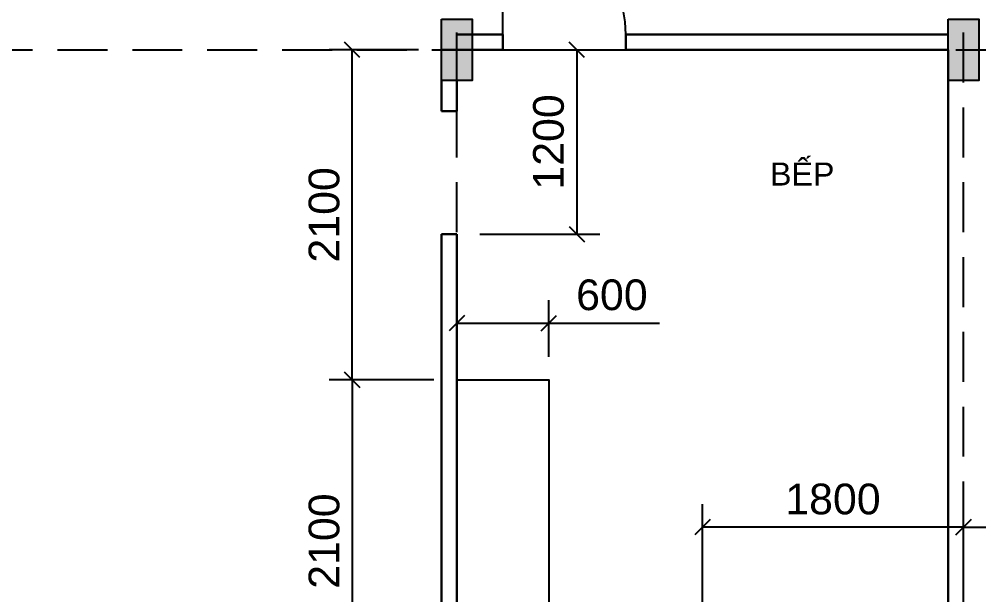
# Model space of a CAD drawing. Extents: x -100 to 171306, y -3236 to 60448.
# Drawn here: x 38494 to 44744, y 49149 to 52899 of the extents above; entities that cross this region are included whole.
import ezdxf

# ---------------------------------------------------------------- set-up
doc = ezdxf.new("R2010")
doc.units = 0
doc.header["$LTSCALE"] = 1300
doc.linetypes.add('HIDDEN', pattern=[0.375, 0.25, -0.125])
doc.layers.get('0').update_dxf_attribs({"linetype": 'CONTINUOUS'})
doc.layers.get('DEFPOINTS').update_dxf_attribs({"linetype": 'CONTINUOUS'})
for name, color, linetype in [('13', 7, 'CONTINUOUS'), ('COT', 1, 'CONTINUOUS'), ('CUA', 4, 'CONTINUOUS'), ('RANH', 2, 'CONTINUOUS'), ('TEXT', 7, 'CONTINUOUS'), ('TIM', 6, 'CONTINUOUS')]:
    doc.layers.add(name, color=color, linetype=linetype)
doc.layers.add('TUONG', color=3, linetype='CONTINUOUS', lineweight=30)
doc.styles.add('VN', font='VHELVEN.TTF')
doc.styles.add('VNI-HELVE', font='VHELVEN.TTF')
doc.dimstyles.new('DIM100S', dxfattribs={"dimscale": 0, "dimtxt": 200, "dimasz": 100, "dimexe": 150, "dimexo": 150, "dimgap": 80, "dimtad": 1, "dimdec": 0, "dimrnd": 50, "dimzin": 0, "dimdsep": 46, "dimtxsty": 'VNI-HELVE', "dimblk1": 'OBLIQUE', "dimblk2": 'OBLIQUE', "dimsah": 1, "dimcen": 0, "dimclrd": 6, "dimclre": 6, "dimclrt": 6, "dimadec": 0, "dimazin": 0, "dimtfac": 1, "dimtdec": 0, "dimtmove": 0, "dimatfit": 3, "dimfxl": 1, "dimtolj": 1, "dimtzin": 0, "dimarcsym": 0})

# ---------------------------------------------------------------- blocks, each defined once
blk = doc.blocks.new('B')
at = {"layer": 'TEXT', "style": 'VN'}
blk.add_text('BEÁP', height=150, dxfattribs=at).set_placement((-234.0902096214122, -122.8672266406356))
blk = doc.blocks.new('_OBLIQUE')
at = {"color": 0, "linetype": 'ByBlock'}
blk.add_line((-0.5, -0.5), (0.5, 0.5), dxfattribs=at)
blk = doc.blocks.new('*D157')
at = {"color": 6, "linetype": 'ByBlock', "transparency": 16777216}
for p, q in [((41194.06610348437, 50548.6544222808), (40513.34220265818, 50548.6544222808)), ((40663.34220265818, 50548.6544222808), (40663.34220265818, 48448.59949877077)), ((40994.06610348439, 48448.59949877077), (40513.34220265818, 48448.59949877077))]:
    blk.add_line(p, q, dxfattribs=at)
at = {"layer": 'DEFPOINTS', "color": 0, "linetype": 'ByBlock', "transparency": 16777216}
for p in [(41344.06610348437, 50548.6544222808), (40663.34220265818, 48448.59949877077), (41144.06610348439, 48448.59949877077)]:
    blk.add_point(p, dxfattribs=at)
at = {"color": 6, "linetype": 'ByBlock', "transparency": 16777216, "xscale": 100, "yscale": 100, "zscale": 100}
for p, rotation in [((40663.34220265818, 50548.6544222808), 90), ((40663.34220265818, 48448.59949877077), 270)]:
    blk.add_blockref('_OBLIQUE', p, dxfattribs=dict(at, rotation=rotation))
at = {"color": 6, "linetype": 'ByBlock', "transparency": 16777216, "insert": (40480.55668733785, 49498.62696052578), "char_height": 200, "attachment_point": 5, "rotation": 90, "style": 'VNI-HELVE'}
blk.add_mtext('\\A1;2100', dxfattribs=at)
blk = doc.blocks.new('*D158')
at = {"color": 6, "linetype": 'ByBlock', "transparency": 16777216}
for p, q in [((41094.06610348431, 52698.92827617428), (40513.34220265818, 52698.92827617428)), ((40663.34220265818, 50548.6544222808), (40663.34220265818, 52698.92827617428)), ((41044.06610348437, 50548.6544222808), (40513.34220265818, 50548.6544222808))]:
    blk.add_line(p, q, dxfattribs=at)
at = {"layer": 'DEFPOINTS', "color": 0, "linetype": 'ByBlock', "transparency": 16777216}
for p in [(40663.34220265818, 52698.92827617428), (41244.06610348431, 52698.92827617428), (41194.06610348437, 50548.6544222808)]:
    blk.add_point(p, dxfattribs=at)
at = {"color": 6, "linetype": 'ByBlock', "transparency": 16777216, "xscale": 100, "yscale": 100, "zscale": 100}
for p, rotation in [((40663.34220265818, 52698.92827617428), 90), ((40663.34220265818, 50548.6544222808), 270)]:
    blk.add_blockref('_OBLIQUE', p, dxfattribs=dict(at, rotation=rotation))
at = {"color": 6, "linetype": 'ByBlock', "transparency": 16777216, "insert": (40480.55668733785, 51623.79134922754), "char_height": 200, "attachment_point": 5, "rotation": 90, "style": 'VNI-HELVE'}
blk.add_mtext('\\A1;2100', dxfattribs=at)
blk = doc.blocks.new('*D159')
at = {"color": 6, "linetype": 'ByBlock', "transparency": 16777216}
for p, q in [((41594.06610348431, 52698.92827617428), (42275.18940238215, 52698.92827617428)), ((42125.18940238215, 52698.92827617428), (42125.18940238215, 51498.65999422949)), ((41494.06610348437, 51498.65999422949), (42275.18940238215, 51498.65999422949))]:
    blk.add_line(p, q, dxfattribs=at)
at = {"layer": 'DEFPOINTS', "color": 0, "linetype": 'ByBlock', "transparency": 16777216}
for p in [(41444.06610348431, 52698.92827617428), (41344.06610348437, 51498.65999422949), (42125.18940238215, 51498.65999422949)]:
    blk.add_point(p, dxfattribs=at)
at = {"color": 6, "linetype": 'ByBlock', "transparency": 16777216, "xscale": 100, "yscale": 100, "zscale": 100}
for p, rotation in [((42125.18940238215, 52698.92827617428), 90), ((42125.18940238215, 51498.65999422949), 270)]:
    blk.add_blockref('_OBLIQUE', p, dxfattribs=dict(at, rotation=rotation))
at = {"color": 6, "linetype": 'ByBlock', "transparency": 16777216, "insert": (41942.40388706182, 52098.79413520188), "char_height": 200, "attachment_point": 5, "rotation": 90, "style": 'VNI-HELVE'}
blk.add_mtext('\\A1;1200', dxfattribs=at)
blk = doc.blocks.new('*D276')
at = {"color": 6, "linetype": 'ByBlock', "transparency": 16777216}
for p, q in [((42944.06610348437, 48398.5994987708), (42944.06610348437, 49738.81941208224)), ((44644.06610348437, 48798.59949877146), (44644.06610348437, 49738.81941208224)), ((44644.06610348437, 49588.81941208224), (42944.06610348437, 49588.81941208224))]:
    blk.add_line(p, q, dxfattribs=at)
at = {"layer": 'DEFPOINTS', "color": 0, "linetype": 'ByBlock', "transparency": 16777216}
for p in [(42944.06610348437, 49588.81941208224), (44644.06610348437, 48648.59949877146), (42944.06610348437, 48248.5994987708)]:
    blk.add_point(p, dxfattribs=at)
at = {"color": 6, "linetype": 'ByBlock', "transparency": 16777216, "xscale": 100, "yscale": 100, "zscale": 100, "rotation": 180}
blk.add_blockref('_OBLIQUE', (42944.06610348437, 49588.81941208224), dxfattribs=at)
at = {"color": 6, "linetype": 'ByBlock', "transparency": 16777216, "xscale": 100, "yscale": 100, "zscale": 100}
blk.add_blockref('_OBLIQUE', (44644.06610348437, 49588.81941208224), dxfattribs=at)
at = {"color": 6, "linetype": 'ByBlock', "transparency": 16777216, "insert": (43794.06610348437, 49771.60492740258), "char_height": 200, "attachment_point": 5, "style": 'VNI-HELVE'}
blk.add_mtext('\\A1;1800', dxfattribs=at)
blk = doc.blocks.new('*D277')
at = {"color": 6, "linetype": 'ByBlock', "transparency": 16777216}
for p, q in [((44644.06610348437, 48798.59949877146), (44644.06610348437, 49738.81941208224)), ((46344.06610348468, 48398.59949877056), (46344.06610348468, 49738.81941208224)), ((44644.06610348437, 49588.81941208224), (46344.06610348468, 49588.81941208224))]:
    blk.add_line(p, q, dxfattribs=at)
at = {"layer": 'DEFPOINTS', "color": 0, "linetype": 'ByBlock', "transparency": 16777216}
for p in [(46344.06610348468, 49588.81941208224), (44644.06610348437, 48648.59949877146), (46344.06610348468, 48248.59949877056)]:
    blk.add_point(p, dxfattribs=at)
at = {"color": 6, "linetype": 'ByBlock', "transparency": 16777216, "xscale": 100, "yscale": 100, "zscale": 100, "rotation": 180}
blk.add_blockref('_OBLIQUE', (44644.06610348437, 49588.81941208224), dxfattribs=at)
at = {"color": 6, "linetype": 'ByBlock', "transparency": 16777216, "xscale": 100, "yscale": 100, "zscale": 100}
blk.add_blockref('_OBLIQUE', (46344.06610348468, 49588.81941208224), dxfattribs=at)
at = {"color": 6, "linetype": 'ByBlock', "transparency": 16777216, "insert": (45494.06610348453, 49771.60492740258), "char_height": 200, "attachment_point": 5, "style": 'VNI-HELVE'}
blk.add_mtext('\\A1;1800', dxfattribs=at)
blk = doc.blocks.new('*D284')
at = {"color": 6, "linetype": 'ByBlock', "transparency": 16777216}
for p, q in [((41344.06610348437, 50698.6544222808), (41344.06610348437, 51069.06617821207)), ((41944.06610348437, 50698.6544222808), (41944.06610348437, 51069.06617821207)), ((41344.06610348437, 50919.06617821207), (41944.06610348437, 50919.06617821207)), ((41944.06610348437, 50919.06617821207), (42664.79033746765, 50919.06617821207))]:
    blk.add_line(p, q, dxfattribs=at)
at = {"layer": 'DEFPOINTS', "color": 0, "linetype": 'ByBlock', "transparency": 16777216}
for p in [(41944.06610348437, 50919.06617821207), (41344.06610348437, 50548.6544222808), (41944.06610348437, 50548.6544222808)]:
    blk.add_point(p, dxfattribs=at)
at = {"color": 6, "linetype": 'ByBlock', "transparency": 16777216, "xscale": 100, "yscale": 100, "zscale": 100, "rotation": 180}
blk.add_blockref('_OBLIQUE', (41344.06610348437, 50919.06617821207), dxfattribs=at)
at = {"color": 6, "linetype": 'ByBlock', "transparency": 16777216, "xscale": 100, "yscale": 100, "zscale": 100}
blk.add_blockref('_OBLIQUE', (41944.06610348437, 50919.06617821207), dxfattribs=at)
at = {"color": 6, "linetype": 'ByBlock', "transparency": 16777216, "insert": (42354.42822047601, 51101.85169353241), "char_height": 200, "attachment_point": 5, "style": 'VNI-HELVE'}
blk.add_mtext('\\A1;600', dxfattribs=at)

msp = doc.modelspace()

# ---------------------------------------------------------------- linework, layer by layer
at = {"layer": 'COT', "linetype": 'Continuous'}
for points in [[(41244.06610348431, 52898.59949876882), (41444.06610348431, 52898.59949876882), (41444.06610348431, 52499.25705357973), (41244.06610348431, 52499.25705357973)], [(44544.06610348431, 52898.59949876882), (44744.06610348431, 52898.59949876882), (44744.06610348431, 52499.25705357973), (44544.06610348431, 52499.25705357973)]]:
    msp.add_lwpolyline(points, close=True, dxfattribs=at)
for points in [[(41244.06610348437, 52499.25705357973), (41444.06610348431, 52499.25705357973), (41244.06610348431, 52898.59949876882), (41444.06610348431, 52898.59949876882)], [(44544.06610348437, 52499.25705357973), (44744.06610348431, 52499.25705357973), (44544.06610348431, 52898.59949876882), (44744.06610348431, 52898.59949876882)]]:
    msp.add_solid(points, dxfattribs=at)
at = {"layer": 'CUA', "color": 4, "linetype": 'Continuous'}
msp.add_line((41644.06610348437, 52798.65999422992), (41644.06610348437, 53598.65999422992), dxfattribs=at)
msp.add_lwpolyline([(41344.06610348437, 50548.6544222808), (41944.06610348437, 50548.6544222808), (41944.06610348437, 48448.65442228092), (41344.06610348437, 48448.65442228092)], close=True, dxfattribs=at)
msp.add_arc((41644.06610348437, 52798.65999422992), 800, 0, 90, dxfattribs=at)
at = {"layer": 'RANH', "color": 2, "linetype": 'HIDDEN'}
for p, q in [((41344.06610348435, 36398.59949879644), (41344.06610348435, 57559.68468256947)), ((44644.0661034844, 36398.59949877077), (44644.0661034844, 57559.6846825438)), ((5594.066103484394, 52698.92827617536), (64365.25291313304, 52698.92827617536))]:
    msp.add_line(p, q, dxfattribs=at)
at = {"layer": 'TUONG', "color": 3}
for p, q in [((41644.06610348437, 52798.65999422992), (41344.06610348437, 52798.65999422998)), ((41644.06610348437, 52698.65999422992), (41644.06610348437, 52798.65999422992)), ((44544.06610348437, 52798.65999422992), (42444.06610348437, 52798.65999422992)), ((42444.06610348437, 52798.65999422992), (42444.06610348437, 52698.65999422992)), ((41244.06610348437, 52698.65999422992), (41644.06610348437, 52698.65999422992)), ((42444.06610348437, 52698.65999422992), (44544.06610348437, 52698.65999422992)), ((44544.06610348437, 50398.65999422954), (44544.06610348437, 52698.65999422992)), ((41244.06610348437, 52499.25705357973), (41244.06610348437, 52298.65999422949)), ((41344.06610348437, 52499.25705357973), (41344.06610348437, 52298.65999422949)), ((41244.06610348437, 52298.65999422949), (41344.06610348437, 52298.65999422949)), ((44544.06610348437, 52298.6599942294), (44544.06610348437, 50398.65999422953)), ((44544.06610348437, 48448.59949877078), (44544.06610348437, 51898.65999422925)), ((41244.06610348437, 51498.65999422949), (41344.06610348437, 51498.65999422949)), ((41244.06610348437, 51498.65999422949), (41244.06610348437, 48648.59949877144)), ((41344.06610348437, 51498.65999422949), (41344.06610348437, 48798.59949877091))]:
    msp.add_line(p, q, dxfattribs=at)

# ---------------------------------------------------------------- block references
at = {"layer": '13'}
msp.add_blockref('B', (43618.62842019991, 51937.79386964753), dxfattribs=at)

# ---------------------------------------------------------------- dimensions: what is measured, and where the dimension line sits
at = {"layer": 'TIM', "color": 6, "linetype": 'Continuous'}
dim = msp.add_linear_dim(base=(40663.34220265818, 52698.92827617428), p1=(41194.06610348437, 50548.6544222808), p2=(41244.06610348431, 52698.92827617428), angle=90, text='2100', dimstyle='DIM100S', override={"dimscale": 1}, dxfattribs=at)
dim.commit()
dim.dimension.update_dxf_attribs({"geometry": '*D158', "text_midpoint": (40480.55668733785, 51623.79134922754)})
for base, p1, p2, picture, middle in [((42125.18940238215, 51498.65999422949), (41444.06610348431, 52698.92827617428), (41344.06610348437, 51498.65999422949), '*D159', (41942.40388706182, 52098.79413520188)), ((40663.34220265818, 48448.59949877077), (41344.06610348437, 50548.6544222808), (41144.06610348439, 48448.59949877077), '*D157', (40480.55668733785, 49498.62696052578))]:
    dim = msp.add_linear_dim(base=base, p1=p1, p2=p2, angle=90, dimstyle='DIM100S', override={"dimscale": 1}, dxfattribs=at)
    dim.commit()
    dim.dimension.update_dxf_attribs({"geometry": picture, "text_midpoint": middle})
dim = msp.add_linear_dim(base=(41944.06610348437, 50919.06617821207), p1=(41344.06610348437, 50548.6544222808), p2=(41944.06610348437, 50548.6544222808), dimstyle='DIM100S', override={"dimscale": 1}, dxfattribs=at)
dim.commit()
dim.dimension.update_dxf_attribs({"geometry": '*D284', "text_midpoint": (42354.42822047601, 51101.85169353241)})
for base, p2, picture, middle in [((42944.06610348437, 49588.81941208224), (42944.06610348437, 48248.5994987708), '*D276', (43794.06610348437, 49771.60492740258)), ((46344.06610348468, 49588.81941208224), (46344.06610348468, 48248.59949877056), '*D277', (45494.06610348453, 49771.60492740258))]:
    dim = msp.add_linear_dim(base=base, p1=(44644.06610348437, 48648.59949877146), p2=p2, text='1800', dimstyle='DIM100S', override={"dimscale": 1}, dxfattribs=at)
    dim.commit()
    dim.dimension.update_dxf_attribs({"geometry": picture, "text_midpoint": middle})

doc.saveas('drawing.dxf')
